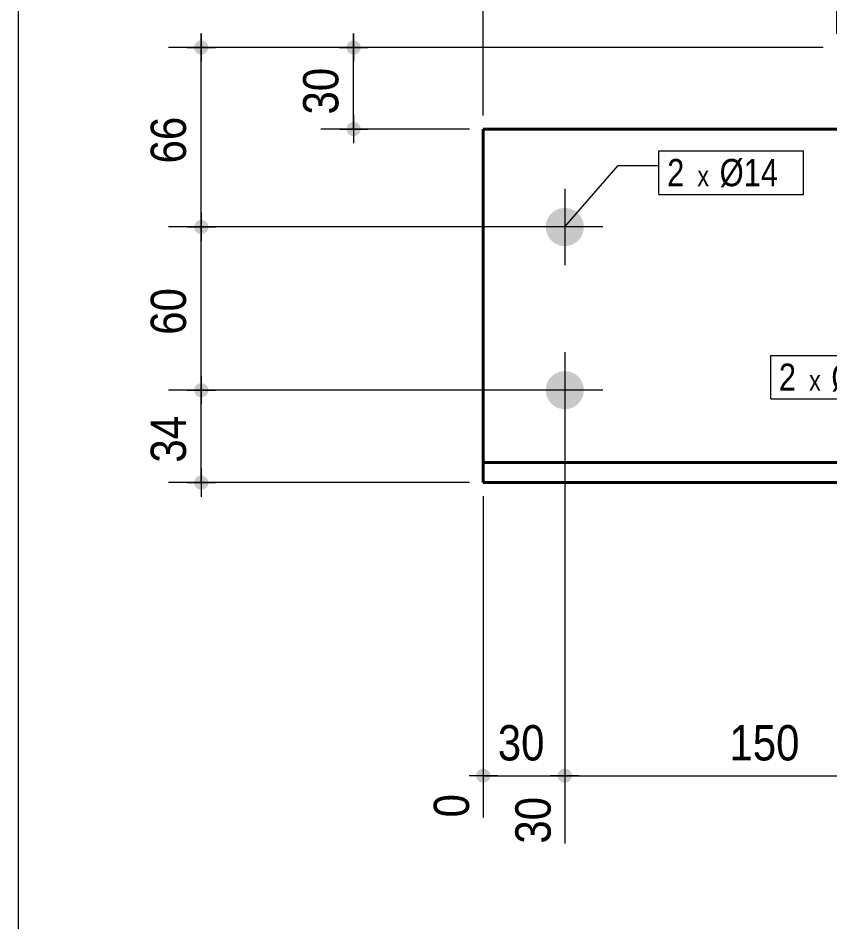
# Model space of a CAD drawing. Header units: millimetres. Extents: x 2 to 287, y 5 to 195.
# Drawn here: x 5 to 64.7, y 82.6 to 149.1 of the extents above; entities that cross this region are included whole.
import ezdxf

# ---------------------------------------------------------------- set-up
doc = ezdxf.new("R2010")
doc.units = ezdxf.units.MM
for name, color, linetype, lineweight in [('Boulon', 7, 'Continuous', 0), ('Cotation', 7, 'Continuous', 0), ('Désignation boulon', 3, 'Continuous', 0), ('Feuille dessin', 5, 'Continuous', 0), ('Piece', 2, 'Continuous', 0)]:
    doc.layers.add(name, color=color, linetype=linetype, lineweight=lineweight)
doc.styles.add('ARIAL', font='ARIAL.TTF')
doc.styles.add('COMIC_SANS_MS', font='COMIC.TTF')

# ---------------------------------------------------------------- blocks, each defined once
blk = doc.blocks.new('*A5')
at = {"layer": 'Boulon'}
for points in [[(45.244, 135.085), (45.278, 135.084), (45.313, 135.082), (45.347, 135.079), (45.381, 135.075), (45.415, 135.071), (45.449, 135.065), (45.483, 135.059), (45.516, 135.052), (45.55, 135.044), (45.583, 135.035), (45.616, 135.026), (45.649, 135.015), (45.681, 135.004), (45.713, 134.992), (45.745, 134.979), (45.777, 134.966), (45.808, 134.951), (45.839, 134.936), (45.87, 134.921), (45.9, 134.904), (45.929, 134.887), (45.959, 134.869), (45.987, 134.85), (46.016, 134.83), (46.044, 134.81), (46.071, 134.79), (46.098, 134.768), (46.124, 134.746), (46.15, 134.723), (46.175, 134.7), (46.2, 134.676), (46.224, 134.651), (46.247, 134.626), (46.27, 134.6), (46.292, 134.574), (46.313, 134.547), (46.334, 134.52), (46.354, 134.492), (46.374, 134.464), (46.392, 134.435), (46.41, 134.406), (46.428, 134.376), (46.444, 134.346), (46.46, 134.315), (46.475, 134.284), (46.489, 134.253), (46.503, 134.222), (46.516, 134.19), (46.528, 134.158), (46.539, 134.125), (46.549, 134.092), (46.559, 134.059), (46.568, 134.026), (46.576, 133.993), (46.583, 133.959), (46.589, 133.925), (46.594, 133.891), (46.599, 133.857), (46.603, 133.823), (46.606, 133.789), (46.608, 133.755), (46.609, 133.72), (46.61, 133.686), (46.609, 133.651), (46.608, 133.617), (46.606, 133.583), (46.603, 133.549), (46.599, 133.514), (46.594, 133.48), (46.589, 133.447), (46.583, 133.413), (46.576, 133.379), (46.568, 133.346), (46.559, 133.312), (46.549, 133.279), (46.539, 133.247), (46.528, 133.214), (46.516, 133.182), (46.503, 133.15), (46.489, 133.119), (46.475, 133.087), (46.46, 133.056), (46.444, 133.026), (46.428, 132.996), (46.41, 132.966), (46.392, 132.937), (46.374, 132.908), (46.354, 132.88), (46.334, 132.852), (46.313, 132.825), (46.292, 132.798), (46.27, 132.771), (46.247, 132.746), (46.224, 132.72), (46.2, 132.696), (46.175, 132.672), (46.15, 132.649), (46.124, 132.626), (46.098, 132.604), (46.071, 132.582), (46.044, 132.561), (46.016, 132.541), (45.987, 132.522), (45.959, 132.503), (45.929, 132.485), (45.9, 132.468), (45.87, 132.451), (45.839, 132.435), (45.808, 132.42), (45.777, 132.406), (45.745, 132.392), (45.713, 132.38), (45.681, 132.368), (45.649, 132.357), (45.616, 132.346), (45.583, 132.337), (45.55, 132.328), (45.516, 132.32), (45.483, 132.313), (45.449, 132.306), (45.415, 132.301), (45.381, 132.296), (45.347, 132.293), (45.313, 132.29), (45.278, 132.288), (45.244, 132.286), (45.21, 132.286), (45.175, 132.286), (45.141, 132.288), (45.107, 132.29), (45.072, 132.293), (45.038, 132.296), (45.004, 132.301), (44.97, 132.306), (44.936, 132.313), (44.903, 132.32), (44.869, 132.328), (44.836, 132.337), (44.803, 132.346), (44.77, 132.357), (44.738, 132.368), (44.706, 132.38), (44.674, 132.392), (44.642, 132.406), (44.611, 132.42), (44.58, 132.435), (44.55, 132.451), (44.52, 132.468), (44.49, 132.485), (44.461, 132.503), (44.432, 132.522), (44.403, 132.541), (44.376, 132.561), (44.348, 132.582), (44.321, 132.604), (44.295, 132.626), (44.269, 132.649), (44.244, 132.672), (44.22, 132.696), (44.196, 132.72), (44.172, 132.746), (44.15, 132.771), (44.127, 132.798), (44.106, 132.825), (44.085, 132.852), (44.065, 132.88), (44.046, 132.908), (44.027, 132.937), (44.009, 132.966), (43.991, 132.996), (43.975, 133.026), (43.959, 133.056), (43.944, 133.087), (43.93, 133.119), (43.916, 133.15), (43.903, 133.182), (43.891, 133.214), (43.88, 133.247), (43.87, 133.279), (43.86, 133.312), (43.852, 133.346), (43.844, 133.379), (43.836, 133.413), (43.83, 133.447), (43.825, 133.48), (43.82, 133.514), (43.816, 133.549), (43.813, 133.583), (43.811, 133.617), (43.81, 133.651), (43.81, 133.686), (43.81, 133.72), (43.811, 133.755), (43.813, 133.789), (43.816, 133.823), (43.82, 133.857), (43.825, 133.891), (43.83, 133.925), (43.836, 133.959), (43.844, 133.993), (43.852, 134.026), (43.86, 134.059), (43.87, 134.092), (43.88, 134.125), (43.891, 134.158), (43.903, 134.19), (43.916, 134.222), (43.93, 134.253), (43.944, 134.284), (43.959, 134.315), (43.975, 134.346), (43.991, 134.376), (44.009, 134.406), (44.027, 134.435), (44.046, 134.464), (44.065, 134.492), (44.085, 134.52), (44.106, 134.547), (44.127, 134.574), (44.15, 134.6), (44.172, 134.626), (44.196, 134.651), (44.22, 134.676), (44.244, 134.7), (44.269, 134.723), (44.295, 134.746), (44.321, 134.768), (44.348, 134.79), (44.376, 134.81), (44.403, 134.83), (44.432, 134.85), (44.461, 134.869), (44.49, 134.887), (44.52, 134.904), (44.55, 134.921), (44.58, 134.936), (44.611, 134.951), (44.642, 134.966), (44.674, 134.979), (44.706, 134.992), (44.738, 135.004), (44.77, 135.015), (44.803, 135.026), (44.836, 135.035), (44.869, 135.044), (44.903, 135.052), (44.936, 135.059), (44.97, 135.065), (45.004, 135.071), (45.038, 135.075), (45.072, 135.079), (45.107, 135.082), (45.141, 135.084), (45.175, 135.085), (45.21, 135.086)], [(45.244, 123.085), (45.278, 123.084), (45.313, 123.082), (45.347, 123.079), (45.381, 123.075), (45.415, 123.071), (45.449, 123.065), (45.483, 123.059), (45.516, 123.052), (45.55, 123.044), (45.583, 123.035), (45.616, 123.026), (45.649, 123.015), (45.681, 123.004), (45.713, 122.992), (45.745, 122.979), (45.777, 122.966), (45.808, 122.951), (45.839, 122.936), (45.87, 122.921), (45.9, 122.904), (45.929, 122.887), (45.959, 122.869), (45.987, 122.85), (46.016, 122.83), (46.044, 122.81), (46.071, 122.79), (46.098, 122.768), (46.124, 122.746), (46.15, 122.723), (46.175, 122.7), (46.2, 122.676), (46.224, 122.651), (46.247, 122.626), (46.27, 122.6), (46.292, 122.574), (46.313, 122.547), (46.334, 122.52), (46.354, 122.492), (46.374, 122.464), (46.392, 122.435), (46.41, 122.406), (46.428, 122.376), (46.444, 122.346), (46.46, 122.315), (46.475, 122.284), (46.489, 122.253), (46.503, 122.222), (46.516, 122.19), (46.528, 122.158), (46.539, 122.125), (46.549, 122.092), (46.559, 122.059), (46.568, 122.026), (46.576, 121.993), (46.583, 121.959), (46.589, 121.925), (46.594, 121.891), (46.599, 121.857), (46.603, 121.823), (46.606, 121.789), (46.608, 121.755), (46.609, 121.72), (46.61, 121.686), (46.609, 121.651), (46.608, 121.617), (46.606, 121.583), (46.603, 121.549), (46.599, 121.514), (46.594, 121.48), (46.589, 121.447), (46.583, 121.413), (46.576, 121.379), (46.568, 121.346), (46.559, 121.312), (46.549, 121.279), (46.539, 121.247), (46.528, 121.214), (46.516, 121.182), (46.503, 121.15), (46.489, 121.119), (46.475, 121.087), (46.46, 121.056), (46.444, 121.026), (46.428, 120.996), (46.41, 120.966), (46.392, 120.937), (46.374, 120.908), (46.354, 120.88), (46.334, 120.852), (46.313, 120.825), (46.292, 120.798), (46.27, 120.771), (46.247, 120.746), (46.224, 120.72), (46.2, 120.696), (46.175, 120.672), (46.15, 120.649), (46.124, 120.626), (46.098, 120.604), (46.071, 120.582), (46.044, 120.561), (46.016, 120.541), (45.987, 120.522), (45.959, 120.503), (45.929, 120.485), (45.9, 120.468), (45.87, 120.451), (45.839, 120.435), (45.808, 120.42), (45.777, 120.406), (45.745, 120.392), (45.713, 120.38), (45.681, 120.368), (45.649, 120.357), (45.616, 120.346), (45.583, 120.337), (45.55, 120.328), (45.516, 120.32), (45.483, 120.313), (45.449, 120.306), (45.415, 120.301), (45.381, 120.296), (45.347, 120.293), (45.313, 120.29), (45.278, 120.288), (45.244, 120.286), (45.21, 120.286), (45.175, 120.286), (45.141, 120.288), (45.107, 120.29), (45.072, 120.293), (45.038, 120.296), (45.004, 120.301), (44.97, 120.306), (44.936, 120.313), (44.903, 120.32), (44.869, 120.328), (44.836, 120.337), (44.803, 120.346), (44.77, 120.357), (44.738, 120.368), (44.706, 120.38), (44.674, 120.392), (44.642, 120.406), (44.611, 120.42), (44.58, 120.435), (44.55, 120.451), (44.52, 120.468), (44.49, 120.485), (44.461, 120.503), (44.432, 120.522), (44.403, 120.541), (44.376, 120.561), (44.348, 120.582), (44.321, 120.604), (44.295, 120.626), (44.269, 120.649), (44.244, 120.672), (44.22, 120.696), (44.196, 120.72), (44.172, 120.746), (44.15, 120.771), (44.127, 120.798), (44.106, 120.825), (44.085, 120.852), (44.065, 120.88), (44.046, 120.908), (44.027, 120.937), (44.009, 120.966), (43.991, 120.996), (43.975, 121.026), (43.959, 121.056), (43.944, 121.087), (43.93, 121.119), (43.916, 121.15), (43.903, 121.182), (43.891, 121.214), (43.88, 121.247), (43.87, 121.279), (43.86, 121.312), (43.852, 121.346), (43.844, 121.379), (43.836, 121.413), (43.83, 121.447), (43.825, 121.48), (43.82, 121.514), (43.816, 121.549), (43.813, 121.583), (43.811, 121.617), (43.81, 121.651), (43.81, 121.686), (43.81, 121.72), (43.811, 121.755), (43.813, 121.789), (43.816, 121.823), (43.82, 121.857), (43.825, 121.891), (43.83, 121.925), (43.836, 121.959), (43.844, 121.993), (43.852, 122.026), (43.86, 122.059), (43.87, 122.092), (43.88, 122.125), (43.891, 122.158), (43.903, 122.19), (43.916, 122.222), (43.93, 122.253), (43.944, 122.284), (43.959, 122.315), (43.975, 122.346), (43.991, 122.376), (44.009, 122.406), (44.027, 122.435), (44.046, 122.464), (44.065, 122.492), (44.085, 122.52), (44.106, 122.547), (44.127, 122.574), (44.15, 122.6), (44.172, 122.626), (44.196, 122.651), (44.22, 122.676), (44.244, 122.7), (44.269, 122.723), (44.295, 122.746), (44.321, 122.768), (44.348, 122.79), (44.376, 122.81), (44.403, 122.83), (44.432, 122.85), (44.461, 122.869), (44.49, 122.887), (44.52, 122.904), (44.55, 122.921), (44.58, 122.936), (44.611, 122.951), (44.642, 122.966), (44.674, 122.979), (44.706, 122.992), (44.738, 123.004), (44.77, 123.015), (44.803, 123.026), (44.836, 123.035), (44.869, 123.044), (44.903, 123.052), (44.936, 123.059), (44.97, 123.065), (45.004, 123.071), (45.038, 123.075), (45.072, 123.079), (45.107, 123.082), (45.141, 123.084), (45.175, 123.085), (45.21, 123.086)]]:
    blk.add_hatch(color=256, dxfattribs=at).paths.add_polyline_path(points, flags=17)
at = {"layer": 'Boulon', "linetype": 'Continuous', "lineweight": 0}
for p, q in [((45.21, 136.486), (45.21, 130.886)), ((48.01, 133.686), (42.41, 133.686)), ((45.21, 124.486), (45.21, 118.886)), ((48.01, 121.686), (42.41, 121.686))]:
    blk.add_line(p, q, dxfattribs=at)
blk = doc.blocks.new('*A6')
at = {"layer": 'Piece', "color": 2, "linetype": 'Continuous', "lineweight": 40}
for p, q in [((65.208482, 140.885857), (39.209174, 140.885857)), ((39.209174, 114.885747), (39.209174, 140.885857)), ((39.209174, 116.365747), (109.110272, 116.365747)), ((109.110272, 114.885747), (39.209174, 114.885747))]:
    blk.add_line(p, q, dxfattribs=at)
blk = doc.blocks.new('*A7')
at = {"layer": 'Feuille dessin', "linetype": 'Continuous', "lineweight": 0}
blk.add_line((5, 195), (5, 5), dxfattribs=at)
blk = doc.blocks.new('*A17')
at = {"layer": 'Cotation'}
for points in [[(29.654, 146.366), (29.628, 146.368), (29.603, 146.371), (29.578, 146.376), (29.553, 146.381), (29.528, 146.388), (29.504, 146.396), (29.48, 146.405), (29.457, 146.416), (29.434, 146.427), (29.412, 146.44), (29.39, 146.453), (29.369, 146.468), (29.349, 146.484), (29.33, 146.501), (29.311, 146.518), (29.294, 146.537), (29.277, 146.556), (29.262, 146.576), (29.247, 146.597), (29.233, 146.619), (29.221, 146.641), (29.209, 146.664), (29.199, 146.687), (29.19, 146.711), (29.182, 146.735), (29.175, 146.76), (29.169, 146.784), (29.165, 146.81), (29.162, 146.835), (29.16, 146.86), (29.159, 146.886), (29.16, 146.911), (29.162, 146.937), (29.165, 146.962), (29.169, 146.987), (29.175, 147.012), (29.182, 147.037), (29.19, 147.061), (29.199, 147.085), (29.209, 147.108), (29.221, 147.131), (29.233, 147.153), (29.247, 147.175), (29.262, 147.196), (29.277, 147.216), (29.294, 147.235), (29.311, 147.254), (29.33, 147.271), (29.349, 147.288), (29.369, 147.304), (29.39, 147.318), (29.412, 147.332), (29.434, 147.344), (29.457, 147.356), (29.48, 147.366), (29.504, 147.375), (29.528, 147.383), (29.553, 147.39), (29.578, 147.396), (29.603, 147.4), (29.628, 147.403), (29.654, 147.405), (29.679, 147.406), (29.705, 147.405), (29.73, 147.403), (29.755, 147.4), (29.781, 147.396), (29.806, 147.39), (29.83, 147.383), (29.854, 147.375), (29.878, 147.366), (29.902, 147.356), (29.924, 147.344), (29.947, 147.332), (29.968, 147.318), (29.989, 147.304), (30.009, 147.288), (30.028, 147.271), (30.047, 147.254), (30.064, 147.235), (30.081, 147.216), (30.097, 147.196), (30.112, 147.175), (30.125, 147.153), (30.138, 147.131), (30.149, 147.108), (30.16, 147.085), (30.169, 147.061), (30.177, 147.037), (30.184, 147.012), (30.189, 146.987), (30.194, 146.962), (30.197, 146.937), (30.199, 146.911), (30.199, 146.886), (30.199, 146.86), (30.197, 146.835), (30.194, 146.81), (30.189, 146.784), (30.184, 146.76), (30.177, 146.735), (30.169, 146.711), (30.16, 146.687), (30.149, 146.664), (30.138, 146.641), (30.125, 146.619), (30.112, 146.597), (30.097, 146.576), (30.081, 146.556), (30.064, 146.537), (30.047, 146.518), (30.028, 146.501), (30.009, 146.484), (29.989, 146.468), (29.968, 146.453), (29.947, 146.44), (29.924, 146.427), (29.902, 146.416), (29.878, 146.405), (29.854, 146.396), (29.83, 146.388), (29.806, 146.381), (29.781, 146.376), (29.755, 146.371), (29.73, 146.368), (29.705, 146.366), (29.679, 146.366)], [(29.654, 140.366), (29.628, 140.368), (29.603, 140.371), (29.578, 140.376), (29.553, 140.381), (29.528, 140.388), (29.504, 140.396), (29.48, 140.405), (29.457, 140.416), (29.434, 140.427), (29.412, 140.44), (29.39, 140.453), (29.369, 140.468), (29.349, 140.484), (29.33, 140.501), (29.311, 140.518), (29.294, 140.537), (29.277, 140.556), (29.262, 140.576), (29.247, 140.597), (29.233, 140.619), (29.221, 140.641), (29.209, 140.664), (29.199, 140.687), (29.19, 140.711), (29.182, 140.735), (29.175, 140.76), (29.169, 140.784), (29.165, 140.81), (29.162, 140.835), (29.16, 140.86), (29.159, 140.886), (29.16, 140.911), (29.162, 140.937), (29.165, 140.962), (29.169, 140.987), (29.175, 141.012), (29.182, 141.037), (29.19, 141.061), (29.199, 141.085), (29.209, 141.108), (29.221, 141.131), (29.233, 141.153), (29.247, 141.175), (29.262, 141.196), (29.277, 141.216), (29.294, 141.235), (29.311, 141.254), (29.33, 141.271), (29.349, 141.288), (29.369, 141.304), (29.39, 141.318), (29.412, 141.332), (29.434, 141.344), (29.457, 141.356), (29.48, 141.366), (29.504, 141.375), (29.528, 141.383), (29.553, 141.39), (29.578, 141.396), (29.603, 141.4), (29.628, 141.403), (29.654, 141.405), (29.679, 141.406), (29.705, 141.405), (29.73, 141.403), (29.755, 141.4), (29.781, 141.396), (29.806, 141.39), (29.83, 141.383), (29.854, 141.375), (29.878, 141.366), (29.902, 141.356), (29.924, 141.344), (29.947, 141.332), (29.968, 141.318), (29.989, 141.304), (30.009, 141.288), (30.028, 141.271), (30.047, 141.254), (30.064, 141.235), (30.081, 141.216), (30.097, 141.196), (30.112, 141.175), (30.125, 141.153), (30.138, 141.131), (30.149, 141.108), (30.16, 141.085), (30.169, 141.061), (30.177, 141.037), (30.184, 141.012), (30.189, 140.987), (30.194, 140.962), (30.197, 140.937), (30.199, 140.911), (30.199, 140.886), (30.199, 140.86), (30.197, 140.835), (30.194, 140.81), (30.189, 140.784), (30.184, 140.76), (30.177, 140.735), (30.169, 140.711), (30.16, 140.687), (30.149, 140.664), (30.138, 140.641), (30.125, 140.619), (30.112, 140.597), (30.097, 140.576), (30.081, 140.556), (30.064, 140.537), (30.047, 140.518), (30.028, 140.501), (30.009, 140.484), (29.989, 140.468), (29.968, 140.453), (29.947, 140.44), (29.924, 140.427), (29.902, 140.416), (29.878, 140.405), (29.854, 140.396), (29.83, 140.388), (29.806, 140.381), (29.781, 140.376), (29.755, 140.371), (29.73, 140.368), (29.705, 140.366), (29.679, 140.366)]]:
    blk.add_hatch(color=256, dxfattribs=at).paths.add_polyline_path(points, flags=17)
at = {"layer": 'Cotation', "linetype": 'Continuous', "lineweight": 0}
for p, q in [((29.679, 147.926), (29.679, 145.846)), ((29.679, 146.886), (29.679, 147.926)), ((64.208, 146.886), (27.259, 146.886)), ((28.639, 146.886), (30.719, 146.886)), ((29.679, 140.886), (29.679, 146.886)), ((29.679, 141.926), (29.679, 139.846)), ((38.209, 140.886), (27.259, 140.886)), ((28.639, 140.886), (30.719, 140.886)), ((29.679, 140.886), (29.679, 139.846))]:
    blk.add_line(p, q, dxfattribs=at)
at = {"layer": 'Cotation'}
for p in [(29.679, 146.886), (29.679, 140.886)]:
    blk.add_point(p, dxfattribs=at)
at = {"layer": 'Cotation', "style": 'ARIAL', "width": 0.85}
blk.add_text('30', height=2.6, rotation=90.00021, dxfattribs=at).set_placement((28.559, 141.957))
blk = doc.blocks.new('*A18')
at = {"layer": 'Cotation'}
for points in [[(18.447, 121.166), (18.421, 121.168), (18.396, 121.171), (18.371, 121.176), (18.346, 121.181), (18.321, 121.188), (18.297, 121.196), (18.273, 121.205), (18.25, 121.216), (18.227, 121.227), (18.205, 121.24), (18.183, 121.253), (18.162, 121.268), (18.142, 121.284), (18.123, 121.301), (18.104, 121.318), (18.087, 121.337), (18.07, 121.356), (18.054, 121.376), (18.04, 121.397), (18.026, 121.419), (18.014, 121.441), (18.002, 121.464), (17.992, 121.487), (17.983, 121.511), (17.975, 121.535), (17.968, 121.56), (17.962, 121.584), (17.958, 121.61), (17.955, 121.635), (17.953, 121.66), (17.952, 121.686), (17.953, 121.711), (17.955, 121.737), (17.958, 121.762), (17.962, 121.787), (17.968, 121.812), (17.975, 121.837), (17.983, 121.861), (17.992, 121.885), (18.002, 121.908), (18.014, 121.931), (18.026, 121.953), (18.04, 121.975), (18.054, 121.996), (18.07, 122.016), (18.087, 122.035), (18.104, 122.054), (18.123, 122.071), (18.142, 122.088), (18.162, 122.104), (18.183, 122.118), (18.205, 122.132), (18.227, 122.144), (18.25, 122.156), (18.273, 122.166), (18.297, 122.175), (18.321, 122.183), (18.346, 122.19), (18.371, 122.196), (18.396, 122.2), (18.421, 122.203), (18.447, 122.205), (18.472, 122.206), (18.498, 122.205), (18.523, 122.203), (18.548, 122.2), (18.574, 122.196), (18.598, 122.19), (18.623, 122.183), (18.647, 122.175), (18.671, 122.166), (18.694, 122.156), (18.717, 122.144), (18.739, 122.132), (18.761, 122.118), (18.782, 122.104), (18.802, 122.088), (18.821, 122.071), (18.84, 122.054), (18.857, 122.035), (18.874, 122.016), (18.89, 121.996), (18.904, 121.975), (18.918, 121.953), (18.931, 121.931), (18.942, 121.908), (18.953, 121.885), (18.962, 121.861), (18.97, 121.837), (18.977, 121.812), (18.982, 121.787), (18.987, 121.762), (18.99, 121.737), (18.992, 121.711), (18.992, 121.686), (18.992, 121.66), (18.99, 121.635), (18.987, 121.61), (18.982, 121.584), (18.977, 121.56), (18.97, 121.535), (18.962, 121.511), (18.953, 121.487), (18.942, 121.464), (18.931, 121.441), (18.918, 121.419), (18.904, 121.397), (18.89, 121.376), (18.874, 121.356), (18.857, 121.337), (18.84, 121.318), (18.821, 121.301), (18.802, 121.284), (18.782, 121.268), (18.761, 121.253), (18.739, 121.24), (18.717, 121.227), (18.694, 121.216), (18.671, 121.205), (18.647, 121.196), (18.623, 121.188), (18.598, 121.181), (18.574, 121.176), (18.548, 121.171), (18.523, 121.168), (18.498, 121.166), (18.472, 121.166)], [(18.447, 114.366), (18.421, 114.368), (18.396, 114.371), (18.371, 114.376), (18.346, 114.381), (18.321, 114.388), (18.297, 114.396), (18.273, 114.405), (18.25, 114.416), (18.227, 114.427), (18.205, 114.44), (18.183, 114.453), (18.162, 114.468), (18.142, 114.484), (18.123, 114.5), (18.104, 114.518), (18.087, 114.537), (18.07, 114.556), (18.054, 114.576), (18.04, 114.597), (18.026, 114.618), (18.014, 114.641), (18.002, 114.663), (17.992, 114.687), (17.983, 114.711), (17.975, 114.735), (17.968, 114.759), (17.962, 114.784), (17.958, 114.809), (17.955, 114.835), (17.953, 114.86), (17.952, 114.886), (17.953, 114.911), (17.955, 114.937), (17.958, 114.962), (17.962, 114.987), (17.968, 115.012), (17.975, 115.037), (17.983, 115.061), (17.992, 115.085), (18.002, 115.108), (18.014, 115.131), (18.026, 115.153), (18.04, 115.175), (18.054, 115.196), (18.07, 115.216), (18.087, 115.235), (18.104, 115.253), (18.123, 115.271), (18.142, 115.288), (18.162, 115.303), (18.183, 115.318), (18.205, 115.332), (18.227, 115.344), (18.25, 115.356), (18.273, 115.366), (18.297, 115.375), (18.321, 115.383), (18.346, 115.39), (18.371, 115.396), (18.396, 115.4), (18.421, 115.403), (18.447, 115.405), (18.472, 115.406), (18.498, 115.405), (18.523, 115.403), (18.548, 115.4), (18.574, 115.396), (18.598, 115.39), (18.623, 115.383), (18.647, 115.375), (18.671, 115.366), (18.694, 115.356), (18.717, 115.344), (18.739, 115.332), (18.761, 115.318), (18.782, 115.303), (18.802, 115.288), (18.821, 115.271), (18.84, 115.253), (18.857, 115.235), (18.874, 115.216), (18.89, 115.196), (18.904, 115.175), (18.918, 115.153), (18.931, 115.131), (18.942, 115.108), (18.953, 115.085), (18.962, 115.061), (18.97, 115.037), (18.977, 115.012), (18.982, 114.987), (18.987, 114.962), (18.99, 114.937), (18.992, 114.911), (18.992, 114.886), (18.992, 114.86), (18.99, 114.835), (18.987, 114.809), (18.982, 114.784), (18.977, 114.759), (18.97, 114.735), (18.962, 114.711), (18.953, 114.687), (18.942, 114.663), (18.931, 114.641), (18.918, 114.618), (18.904, 114.597), (18.89, 114.576), (18.874, 114.556), (18.857, 114.537), (18.84, 114.518), (18.821, 114.5), (18.802, 114.484), (18.782, 114.468), (18.761, 114.453), (18.739, 114.44), (18.717, 114.427), (18.694, 114.416), (18.671, 114.405), (18.647, 114.396), (18.623, 114.388), (18.598, 114.381), (18.574, 114.376), (18.548, 114.371), (18.523, 114.368), (18.498, 114.366), (18.472, 114.366)]]:
    blk.add_hatch(color=256, dxfattribs=at).paths.add_polyline_path(points, flags=17)
at = {"layer": 'Cotation', "linetype": 'Continuous', "lineweight": 0}
for p, q in [((18.472, 122.726), (18.472, 120.646)), ((18.472, 121.686), (18.472, 122.726)), ((44.21, 121.686), (16.052, 121.686)), ((17.432, 121.686), (19.512, 121.686)), ((18.472, 114.886), (18.472, 121.686)), ((18.472, 115.926), (18.472, 113.846)), ((38.209, 114.886), (16.052, 114.886)), ((17.432, 114.886), (19.512, 114.886)), ((18.472, 114.886), (18.472, 113.846))]:
    blk.add_line(p, q, dxfattribs=at)
at = {"layer": 'Cotation'}
for p in [(18.472, 121.686), (18.472, 114.886)]:
    blk.add_point(p, dxfattribs=at)
at = {"layer": 'Cotation', "style": 'ARIAL', "width": 0.85}
blk.add_text('34', height=2.6, rotation=90.00021, dxfattribs=at).set_placement((17.352, 116.357))
blk = doc.blocks.new('*A19')
at = {"layer": 'Cotation'}
for points in [[(18.447, 133.166), (18.421, 133.168), (18.396, 133.171), (18.371, 133.176), (18.346, 133.181), (18.321, 133.188), (18.297, 133.196), (18.273, 133.205), (18.25, 133.216), (18.227, 133.227), (18.205, 133.24), (18.183, 133.253), (18.162, 133.268), (18.142, 133.284), (18.123, 133.301), (18.104, 133.318), (18.087, 133.337), (18.07, 133.356), (18.054, 133.376), (18.04, 133.397), (18.026, 133.419), (18.014, 133.441), (18.002, 133.464), (17.992, 133.487), (17.983, 133.511), (17.975, 133.535), (17.968, 133.56), (17.962, 133.584), (17.958, 133.61), (17.955, 133.635), (17.953, 133.66), (17.952, 133.686), (17.953, 133.711), (17.955, 133.737), (17.958, 133.762), (17.962, 133.787), (17.968, 133.812), (17.975, 133.837), (17.983, 133.861), (17.992, 133.885), (18.002, 133.908), (18.014, 133.931), (18.026, 133.953), (18.04, 133.975), (18.054, 133.996), (18.07, 134.016), (18.087, 134.035), (18.104, 134.054), (18.123, 134.071), (18.142, 134.088), (18.162, 134.104), (18.183, 134.118), (18.205, 134.132), (18.227, 134.144), (18.25, 134.156), (18.273, 134.166), (18.297, 134.175), (18.321, 134.183), (18.346, 134.19), (18.371, 134.196), (18.396, 134.2), (18.421, 134.203), (18.447, 134.205), (18.472, 134.206), (18.498, 134.205), (18.523, 134.203), (18.548, 134.2), (18.574, 134.196), (18.598, 134.19), (18.623, 134.183), (18.647, 134.175), (18.671, 134.166), (18.694, 134.156), (18.717, 134.144), (18.739, 134.132), (18.761, 134.118), (18.782, 134.104), (18.802, 134.088), (18.821, 134.071), (18.84, 134.054), (18.857, 134.035), (18.874, 134.016), (18.89, 133.996), (18.904, 133.975), (18.918, 133.953), (18.931, 133.931), (18.942, 133.908), (18.953, 133.885), (18.962, 133.861), (18.97, 133.837), (18.977, 133.812), (18.982, 133.787), (18.987, 133.762), (18.99, 133.737), (18.992, 133.711), (18.992, 133.686), (18.992, 133.66), (18.99, 133.635), (18.987, 133.61), (18.982, 133.584), (18.977, 133.56), (18.97, 133.535), (18.962, 133.511), (18.953, 133.487), (18.942, 133.464), (18.931, 133.441), (18.918, 133.419), (18.904, 133.397), (18.89, 133.376), (18.874, 133.356), (18.857, 133.337), (18.84, 133.318), (18.821, 133.301), (18.802, 133.284), (18.782, 133.268), (18.761, 133.253), (18.739, 133.24), (18.717, 133.227), (18.694, 133.216), (18.671, 133.205), (18.647, 133.196), (18.623, 133.188), (18.598, 133.181), (18.574, 133.176), (18.548, 133.171), (18.523, 133.168), (18.498, 133.166), (18.472, 133.166)], [(18.447, 121.166), (18.421, 121.168), (18.396, 121.171), (18.371, 121.176), (18.346, 121.181), (18.321, 121.188), (18.297, 121.196), (18.273, 121.205), (18.25, 121.216), (18.227, 121.227), (18.205, 121.24), (18.183, 121.253), (18.162, 121.268), (18.142, 121.284), (18.123, 121.301), (18.104, 121.318), (18.087, 121.337), (18.07, 121.356), (18.054, 121.376), (18.04, 121.397), (18.026, 121.419), (18.014, 121.441), (18.002, 121.464), (17.992, 121.487), (17.983, 121.511), (17.975, 121.535), (17.968, 121.56), (17.962, 121.584), (17.958, 121.61), (17.955, 121.635), (17.953, 121.66), (17.952, 121.686), (17.953, 121.711), (17.955, 121.737), (17.958, 121.762), (17.962, 121.787), (17.968, 121.812), (17.975, 121.837), (17.983, 121.861), (17.992, 121.885), (18.002, 121.908), (18.014, 121.931), (18.026, 121.953), (18.04, 121.975), (18.054, 121.996), (18.07, 122.016), (18.087, 122.035), (18.104, 122.054), (18.123, 122.071), (18.142, 122.088), (18.162, 122.104), (18.183, 122.118), (18.205, 122.132), (18.227, 122.144), (18.25, 122.156), (18.273, 122.166), (18.297, 122.175), (18.321, 122.183), (18.346, 122.19), (18.371, 122.196), (18.396, 122.2), (18.421, 122.203), (18.447, 122.205), (18.472, 122.206), (18.498, 122.205), (18.523, 122.203), (18.548, 122.2), (18.574, 122.196), (18.598, 122.19), (18.623, 122.183), (18.647, 122.175), (18.671, 122.166), (18.694, 122.156), (18.717, 122.144), (18.739, 122.132), (18.761, 122.118), (18.782, 122.104), (18.802, 122.088), (18.821, 122.071), (18.84, 122.054), (18.857, 122.035), (18.874, 122.016), (18.89, 121.996), (18.904, 121.975), (18.918, 121.953), (18.931, 121.931), (18.942, 121.908), (18.953, 121.885), (18.962, 121.861), (18.97, 121.837), (18.977, 121.812), (18.982, 121.787), (18.987, 121.762), (18.99, 121.737), (18.992, 121.711), (18.992, 121.686), (18.992, 121.66), (18.99, 121.635), (18.987, 121.61), (18.982, 121.584), (18.977, 121.56), (18.97, 121.535), (18.962, 121.511), (18.953, 121.487), (18.942, 121.464), (18.931, 121.441), (18.918, 121.419), (18.904, 121.397), (18.89, 121.376), (18.874, 121.356), (18.857, 121.337), (18.84, 121.318), (18.821, 121.301), (18.802, 121.284), (18.782, 121.268), (18.761, 121.253), (18.739, 121.24), (18.717, 121.227), (18.694, 121.216), (18.671, 121.205), (18.647, 121.196), (18.623, 121.188), (18.598, 121.181), (18.574, 121.176), (18.548, 121.171), (18.523, 121.168), (18.498, 121.166), (18.472, 121.166)]]:
    blk.add_hatch(color=256, dxfattribs=at).paths.add_polyline_path(points, flags=17)
at = {"layer": 'Cotation', "linetype": 'Continuous', "lineweight": 0}
for p, q in [((18.472, 134.726), (18.472, 132.646)), ((18.472, 133.686), (18.472, 134.726)), ((44.21, 133.686), (16.052, 133.686)), ((17.432, 133.686), (19.512, 133.686)), ((18.472, 121.686), (18.472, 133.686)), ((18.472, 122.726), (18.472, 120.646)), ((44.21, 121.686), (16.052, 121.686)), ((17.432, 121.686), (19.512, 121.686)), ((18.472, 121.686), (18.472, 120.646))]:
    blk.add_line(p, q, dxfattribs=at)
at = {"layer": 'Cotation'}
for p in [(18.472, 133.686), (18.472, 121.686)]:
    blk.add_point(p, dxfattribs=at)
at = {"layer": 'Cotation', "style": 'ARIAL', "width": 0.85}
blk.add_text('60', height=2.6, rotation=90.00021, dxfattribs=at).set_placement((17.352, 125.757))
blk = doc.blocks.new('*A20')
at = {"layer": 'Cotation'}
for points in [[(18.447, 146.366), (18.421, 146.368), (18.396, 146.371), (18.371, 146.376), (18.346, 146.381), (18.321, 146.388), (18.297, 146.396), (18.273, 146.405), (18.25, 146.416), (18.227, 146.427), (18.205, 146.44), (18.183, 146.453), (18.162, 146.468), (18.142, 146.484), (18.123, 146.501), (18.104, 146.518), (18.087, 146.537), (18.07, 146.556), (18.054, 146.576), (18.04, 146.597), (18.026, 146.619), (18.014, 146.641), (18.002, 146.664), (17.992, 146.687), (17.983, 146.711), (17.975, 146.735), (17.968, 146.76), (17.962, 146.784), (17.958, 146.81), (17.955, 146.835), (17.953, 146.86), (17.952, 146.886), (17.953, 146.911), (17.955, 146.937), (17.958, 146.962), (17.962, 146.987), (17.968, 147.012), (17.975, 147.037), (17.983, 147.061), (17.992, 147.085), (18.002, 147.108), (18.014, 147.131), (18.026, 147.153), (18.04, 147.175), (18.054, 147.196), (18.07, 147.216), (18.087, 147.235), (18.104, 147.254), (18.123, 147.271), (18.142, 147.288), (18.162, 147.304), (18.183, 147.318), (18.205, 147.332), (18.227, 147.344), (18.25, 147.356), (18.273, 147.366), (18.297, 147.375), (18.321, 147.383), (18.346, 147.39), (18.371, 147.396), (18.396, 147.4), (18.421, 147.403), (18.447, 147.405), (18.472, 147.406), (18.498, 147.405), (18.523, 147.403), (18.548, 147.4), (18.574, 147.396), (18.598, 147.39), (18.623, 147.383), (18.647, 147.375), (18.671, 147.366), (18.694, 147.356), (18.717, 147.344), (18.739, 147.332), (18.761, 147.318), (18.782, 147.304), (18.802, 147.288), (18.821, 147.271), (18.84, 147.254), (18.857, 147.235), (18.874, 147.216), (18.89, 147.196), (18.904, 147.175), (18.918, 147.153), (18.931, 147.131), (18.942, 147.108), (18.953, 147.085), (18.962, 147.061), (18.97, 147.037), (18.977, 147.012), (18.982, 146.987), (18.987, 146.962), (18.99, 146.937), (18.992, 146.911), (18.992, 146.886), (18.992, 146.86), (18.99, 146.835), (18.987, 146.81), (18.982, 146.784), (18.977, 146.76), (18.97, 146.735), (18.962, 146.711), (18.953, 146.687), (18.942, 146.664), (18.931, 146.641), (18.918, 146.619), (18.904, 146.597), (18.89, 146.576), (18.874, 146.556), (18.857, 146.537), (18.84, 146.518), (18.821, 146.501), (18.802, 146.484), (18.782, 146.468), (18.761, 146.453), (18.739, 146.44), (18.717, 146.427), (18.694, 146.416), (18.671, 146.405), (18.647, 146.396), (18.623, 146.388), (18.598, 146.381), (18.574, 146.376), (18.548, 146.371), (18.523, 146.368), (18.498, 146.366), (18.472, 146.366)], [(18.447, 133.166), (18.421, 133.168), (18.396, 133.171), (18.371, 133.176), (18.346, 133.181), (18.321, 133.188), (18.297, 133.196), (18.273, 133.205), (18.25, 133.216), (18.227, 133.227), (18.205, 133.24), (18.183, 133.253), (18.162, 133.268), (18.142, 133.284), (18.123, 133.301), (18.104, 133.318), (18.087, 133.337), (18.07, 133.356), (18.054, 133.376), (18.04, 133.397), (18.026, 133.419), (18.014, 133.441), (18.002, 133.464), (17.992, 133.487), (17.983, 133.511), (17.975, 133.535), (17.968, 133.56), (17.962, 133.584), (17.958, 133.61), (17.955, 133.635), (17.953, 133.66), (17.952, 133.686), (17.953, 133.711), (17.955, 133.737), (17.958, 133.762), (17.962, 133.787), (17.968, 133.812), (17.975, 133.837), (17.983, 133.861), (17.992, 133.885), (18.002, 133.908), (18.014, 133.931), (18.026, 133.953), (18.04, 133.975), (18.054, 133.996), (18.07, 134.016), (18.087, 134.035), (18.104, 134.054), (18.123, 134.071), (18.142, 134.088), (18.162, 134.104), (18.183, 134.118), (18.205, 134.132), (18.227, 134.144), (18.25, 134.156), (18.273, 134.166), (18.297, 134.175), (18.321, 134.183), (18.346, 134.19), (18.371, 134.196), (18.396, 134.2), (18.421, 134.203), (18.447, 134.205), (18.472, 134.206), (18.498, 134.205), (18.523, 134.203), (18.548, 134.2), (18.574, 134.196), (18.598, 134.19), (18.623, 134.183), (18.647, 134.175), (18.671, 134.166), (18.694, 134.156), (18.717, 134.144), (18.739, 134.132), (18.761, 134.118), (18.782, 134.104), (18.802, 134.088), (18.821, 134.071), (18.84, 134.054), (18.857, 134.035), (18.874, 134.016), (18.89, 133.996), (18.904, 133.975), (18.918, 133.953), (18.931, 133.931), (18.942, 133.908), (18.953, 133.885), (18.962, 133.861), (18.97, 133.837), (18.977, 133.812), (18.982, 133.787), (18.987, 133.762), (18.99, 133.737), (18.992, 133.711), (18.992, 133.686), (18.992, 133.66), (18.99, 133.635), (18.987, 133.61), (18.982, 133.584), (18.977, 133.56), (18.97, 133.535), (18.962, 133.511), (18.953, 133.487), (18.942, 133.464), (18.931, 133.441), (18.918, 133.419), (18.904, 133.397), (18.89, 133.376), (18.874, 133.356), (18.857, 133.337), (18.84, 133.318), (18.821, 133.301), (18.802, 133.284), (18.782, 133.268), (18.761, 133.253), (18.739, 133.24), (18.717, 133.227), (18.694, 133.216), (18.671, 133.205), (18.647, 133.196), (18.623, 133.188), (18.598, 133.181), (18.574, 133.176), (18.548, 133.171), (18.523, 133.168), (18.498, 133.166), (18.472, 133.166)]]:
    blk.add_hatch(color=256, dxfattribs=at).paths.add_polyline_path(points, flags=17)
at = {"layer": 'Cotation', "linetype": 'Continuous', "lineweight": 0}
for p, q in [((18.472, 147.926), (18.472, 145.846)), ((18.472, 146.886), (18.472, 147.926)), ((64.208, 146.886), (16.052, 146.886)), ((17.432, 146.886), (19.512, 146.886)), ((18.472, 133.686), (18.472, 146.886)), ((18.472, 134.726), (18.472, 132.646)), ((44.21, 133.686), (16.052, 133.686)), ((17.432, 133.686), (19.512, 133.686)), ((18.472, 133.686), (18.472, 132.646))]:
    blk.add_line(p, q, dxfattribs=at)
at = {"layer": 'Cotation'}
for p in [(18.472, 146.886), (18.472, 133.686)]:
    blk.add_point(p, dxfattribs=at)
at = {"layer": 'Cotation', "style": 'ARIAL', "width": 0.85}
blk.add_text('66', height=2.6, rotation=90.00021, dxfattribs=at).set_placement((17.352, 138.357))
blk = doc.blocks.new('*A25')
at = {"layer": 'Cotation'}
for points in [[(39.184, 156.366), (39.158, 156.368), (39.133, 156.371), (39.108, 156.376), (39.083, 156.381), (39.058, 156.388), (39.034, 156.396), (39.01, 156.405), (38.987, 156.416), (38.964, 156.427), (38.942, 156.44), (38.92, 156.453), (38.899, 156.468), (38.879, 156.484), (38.86, 156.501), (38.841, 156.518), (38.824, 156.537), (38.807, 156.556), (38.792, 156.576), (38.777, 156.597), (38.763, 156.619), (38.751, 156.641), (38.739, 156.664), (38.729, 156.687), (38.72, 156.711), (38.712, 156.735), (38.705, 156.76), (38.699, 156.784), (38.695, 156.81), (38.692, 156.835), (38.69, 156.86), (38.689, 156.886), (38.69, 156.911), (38.692, 156.937), (38.695, 156.962), (38.699, 156.987), (38.705, 157.012), (38.712, 157.037), (38.72, 157.061), (38.729, 157.085), (38.739, 157.108), (38.751, 157.131), (38.763, 157.153), (38.777, 157.175), (38.792, 157.196), (38.807, 157.216), (38.824, 157.235), (38.841, 157.254), (38.86, 157.271), (38.879, 157.288), (38.899, 157.304), (38.92, 157.318), (38.942, 157.332), (38.964, 157.344), (38.987, 157.356), (39.01, 157.366), (39.034, 157.375), (39.058, 157.383), (39.083, 157.39), (39.108, 157.396), (39.133, 157.4), (39.158, 157.403), (39.184, 157.405), (39.209, 157.406), (39.235, 157.405), (39.26, 157.403), (39.285, 157.4), (39.311, 157.396), (39.336, 157.39), (39.36, 157.383), (39.384, 157.375), (39.408, 157.366), (39.432, 157.356), (39.454, 157.344), (39.477, 157.332), (39.498, 157.318), (39.519, 157.304), (39.539, 157.288), (39.558, 157.271), (39.577, 157.254), (39.594, 157.235), (39.611, 157.216), (39.627, 157.196), (39.642, 157.175), (39.655, 157.153), (39.668, 157.131), (39.679, 157.108), (39.69, 157.085), (39.699, 157.061), (39.707, 157.037), (39.714, 157.012), (39.719, 156.987), (39.724, 156.962), (39.727, 156.937), (39.729, 156.911), (39.729, 156.886), (39.729, 156.86), (39.727, 156.835), (39.724, 156.81), (39.719, 156.784), (39.714, 156.76), (39.707, 156.735), (39.699, 156.711), (39.69, 156.687), (39.679, 156.664), (39.668, 156.641), (39.655, 156.619), (39.642, 156.597), (39.627, 156.576), (39.611, 156.556), (39.594, 156.537), (39.577, 156.518), (39.558, 156.501), (39.539, 156.484), (39.519, 156.468), (39.498, 156.453), (39.477, 156.44), (39.454, 156.427), (39.432, 156.416), (39.408, 156.405), (39.384, 156.396), (39.36, 156.388), (39.336, 156.381), (39.311, 156.376), (39.285, 156.371), (39.26, 156.368), (39.235, 156.366), (39.209, 156.366)], [(65.183, 156.366), (65.158, 156.368), (65.132, 156.371), (65.107, 156.376), (65.082, 156.381), (65.058, 156.388), (65.033, 156.396), (65.009, 156.405), (64.986, 156.416), (64.963, 156.427), (64.941, 156.44), (64.92, 156.453), (64.899, 156.468), (64.879, 156.484), (64.859, 156.501), (64.841, 156.518), (64.823, 156.537), (64.807, 156.556), (64.791, 156.576), (64.776, 156.597), (64.762, 156.619), (64.75, 156.641), (64.738, 156.664), (64.728, 156.687), (64.719, 156.711), (64.711, 156.735), (64.704, 156.76), (64.698, 156.784), (64.694, 156.81), (64.691, 156.835), (64.689, 156.86), (64.688, 156.886), (64.689, 156.911), (64.691, 156.937), (64.694, 156.962), (64.698, 156.987), (64.704, 157.012), (64.711, 157.037), (64.719, 157.061), (64.728, 157.085), (64.738, 157.108), (64.75, 157.131), (64.762, 157.153), (64.776, 157.175), (64.791, 157.196), (64.807, 157.216), (64.823, 157.235), (64.841, 157.254), (64.859, 157.271), (64.879, 157.288), (64.899, 157.304), (64.92, 157.318), (64.941, 157.332), (64.963, 157.344), (64.986, 157.356), (65.009, 157.366), (65.033, 157.375), (65.058, 157.383), (65.082, 157.39), (65.107, 157.396), (65.132, 157.4), (65.158, 157.403), (65.183, 157.405), (65.208, 157.406), (65.234, 157.405), (65.259, 157.403), (65.285, 157.4), (65.31, 157.396), (65.335, 157.39), (65.359, 157.383), (65.384, 157.375), (65.407, 157.366), (65.431, 157.356), (65.454, 157.344), (65.476, 157.332), (65.497, 157.318), (65.518, 157.304), (65.538, 157.288), (65.558, 157.271), (65.576, 157.254), (65.594, 157.235), (65.61, 157.216), (65.626, 157.196), (65.641, 157.175), (65.655, 157.153), (65.667, 157.131), (65.679, 157.108), (65.689, 157.085), (65.698, 157.061), (65.706, 157.037), (65.713, 157.012), (65.718, 156.987), (65.723, 156.962), (65.726, 156.937), (65.728, 156.911), (65.728, 156.886), (65.728, 156.86), (65.726, 156.835), (65.723, 156.81), (65.718, 156.784), (65.713, 156.76), (65.706, 156.735), (65.698, 156.711), (65.689, 156.687), (65.679, 156.664), (65.667, 156.641), (65.655, 156.619), (65.641, 156.597), (65.626, 156.576), (65.61, 156.556), (65.594, 156.537), (65.576, 156.518), (65.558, 156.501), (65.538, 156.484), (65.518, 156.468), (65.497, 156.453), (65.476, 156.44), (65.454, 156.427), (65.431, 156.416), (65.407, 156.405), (65.384, 156.396), (65.359, 156.388), (65.335, 156.381), (65.31, 156.376), (65.285, 156.371), (65.259, 156.368), (65.234, 156.366), (65.208, 156.366)]]:
    blk.add_hatch(color=256, dxfattribs=at).paths.add_polyline_path(points, flags=17)
at = {"layer": 'Cotation', "linetype": 'Continuous', "lineweight": 0}
for p, q in [((65.208, 147.886), (65.208, 163.811)), ((39.209, 141.886), (39.209, 159.954)), ((39.209, 157.926), (39.209, 155.846)), ((65.208, 157.926), (65.208, 155.846)), ((40.249, 156.886), (38.169, 156.886)), ((39.209, 156.886), (38.169, 156.886)), ((39.209, 156.886), (65.208, 156.886)), ((66.248, 156.886), (64.168, 156.886)), ((65.208, 156.886), (66.248, 156.886))]:
    blk.add_line(p, q, dxfattribs=at)
at = {"layer": 'Cotation'}
for p in [(39.209, 156.886), (65.208, 156.886)]:
    blk.add_point(p, dxfattribs=at)
at = {"layer": 'Cotation', "style": 'ARIAL', "width": 0.85}
for s, p in [('130', (64.168, 158.026)), ('0', (38.169, 158.026))]:
    blk.add_text(s, height=2.6, rotation=90.00021, dxfattribs=at).set_placement(p)
blk.add_text('130', height=2.6, dxfattribs=at).set_placement((49.316, 158.006))
blk = doc.blocks.new('*A27')
at = {"layer": 'Cotation'}
for points in [[(39.184, 92.814), (39.158, 92.815), (39.133, 92.819), (39.108, 92.823), (39.083, 92.828), (39.058, 92.835), (39.034, 92.843), (39.01, 92.852), (38.987, 92.863), (38.964, 92.874), (38.942, 92.887), (38.92, 92.901), (38.899, 92.915), (38.879, 92.931), (38.86, 92.948), (38.841, 92.965), (38.824, 92.984), (38.807, 93.003), (38.792, 93.023), (38.777, 93.044), (38.763, 93.066), (38.751, 93.088), (38.739, 93.111), (38.729, 93.134), (38.72, 93.158), (38.712, 93.182), (38.705, 93.207), (38.699, 93.231), (38.695, 93.257), (38.692, 93.282), (38.69, 93.307), (38.689, 93.333), (38.69, 93.358), (38.692, 93.384), (38.695, 93.409), (38.699, 93.434), (38.705, 93.459), (38.712, 93.484), (38.72, 93.508), (38.729, 93.532), (38.739, 93.555), (38.751, 93.578), (38.763, 93.6), (38.777, 93.622), (38.792, 93.643), (38.807, 93.663), (38.824, 93.682), (38.841, 93.701), (38.86, 93.718), (38.879, 93.735), (38.899, 93.751), (38.92, 93.765), (38.942, 93.779), (38.964, 93.791), (38.987, 93.803), (39.01, 93.813), (39.034, 93.822), (39.058, 93.831), (39.083, 93.837), (39.108, 93.843), (39.133, 93.847), (39.158, 93.85), (39.184, 93.852), (39.209, 93.853), (39.235, 93.852), (39.26, 93.85), (39.285, 93.847), (39.311, 93.843), (39.336, 93.837), (39.36, 93.831), (39.384, 93.822), (39.408, 93.813), (39.432, 93.803), (39.454, 93.791), (39.477, 93.779), (39.498, 93.765), (39.519, 93.751), (39.539, 93.735), (39.558, 93.718), (39.577, 93.701), (39.594, 93.682), (39.611, 93.663), (39.627, 93.643), (39.642, 93.622), (39.655, 93.6), (39.668, 93.578), (39.679, 93.555), (39.69, 93.532), (39.699, 93.508), (39.707, 93.484), (39.714, 93.459), (39.719, 93.434), (39.724, 93.409), (39.727, 93.384), (39.729, 93.358), (39.729, 93.333), (39.729, 93.307), (39.727, 93.282), (39.724, 93.257), (39.719, 93.231), (39.714, 93.207), (39.707, 93.182), (39.699, 93.158), (39.69, 93.134), (39.679, 93.111), (39.668, 93.088), (39.655, 93.066), (39.642, 93.044), (39.627, 93.023), (39.611, 93.003), (39.594, 92.984), (39.577, 92.965), (39.558, 92.948), (39.539, 92.931), (39.519, 92.915), (39.498, 92.901), (39.477, 92.887), (39.454, 92.874), (39.432, 92.863), (39.408, 92.852), (39.384, 92.843), (39.36, 92.835), (39.336, 92.828), (39.311, 92.823), (39.285, 92.819), (39.26, 92.815), (39.235, 92.814), (39.209, 92.813)], [(45.184, 92.814), (45.159, 92.815), (45.133, 92.819), (45.108, 92.823), (45.083, 92.828), (45.059, 92.835), (45.034, 92.843), (45.011, 92.852), (44.987, 92.863), (44.964, 92.874), (44.942, 92.887), (44.921, 92.901), (44.9, 92.915), (44.88, 92.931), (44.86, 92.948), (44.842, 92.965), (44.824, 92.984), (44.808, 93.003), (44.792, 93.023), (44.777, 93.044), (44.764, 93.066), (44.751, 93.088), (44.74, 93.111), (44.729, 93.134), (44.72, 93.158), (44.712, 93.182), (44.705, 93.207), (44.7, 93.231), (44.695, 93.257), (44.692, 93.282), (44.69, 93.307), (44.69, 93.333), (44.69, 93.358), (44.692, 93.384), (44.695, 93.409), (44.7, 93.434), (44.705, 93.459), (44.712, 93.484), (44.72, 93.508), (44.729, 93.532), (44.74, 93.555), (44.751, 93.578), (44.764, 93.6), (44.777, 93.622), (44.792, 93.643), (44.808, 93.663), (44.824, 93.682), (44.842, 93.701), (44.86, 93.718), (44.88, 93.735), (44.9, 93.751), (44.921, 93.765), (44.942, 93.779), (44.964, 93.791), (44.987, 93.803), (45.011, 93.813), (45.034, 93.822), (45.059, 93.831), (45.083, 93.837), (45.108, 93.843), (45.133, 93.847), (45.159, 93.85), (45.184, 93.852), (45.21, 93.853), (45.235, 93.852), (45.261, 93.85), (45.286, 93.847), (45.311, 93.843), (45.336, 93.837), (45.361, 93.831), (45.385, 93.822), (45.409, 93.813), (45.432, 93.803), (45.455, 93.791), (45.477, 93.779), (45.498, 93.765), (45.519, 93.751), (45.539, 93.735), (45.559, 93.718), (45.577, 93.701), (45.595, 93.682), (45.612, 93.663), (45.627, 93.643), (45.642, 93.622), (45.656, 93.6), (45.668, 93.578), (45.68, 93.555), (45.69, 93.532), (45.699, 93.508), (45.707, 93.484), (45.714, 93.459), (45.72, 93.434), (45.724, 93.409), (45.727, 93.384), (45.729, 93.358), (45.73, 93.333), (45.729, 93.307), (45.727, 93.282), (45.724, 93.257), (45.72, 93.231), (45.714, 93.207), (45.707, 93.182), (45.699, 93.158), (45.69, 93.134), (45.68, 93.111), (45.668, 93.088), (45.656, 93.066), (45.642, 93.044), (45.627, 93.023), (45.612, 93.003), (45.595, 92.984), (45.577, 92.965), (45.559, 92.948), (45.539, 92.931), (45.519, 92.915), (45.498, 92.901), (45.477, 92.887), (45.455, 92.874), (45.432, 92.863), (45.409, 92.852), (45.385, 92.843), (45.361, 92.835), (45.336, 92.828), (45.311, 92.823), (45.286, 92.819), (45.261, 92.815), (45.235, 92.814), (45.21, 92.813)]]:
    blk.add_hatch(color=256, dxfattribs=at).paths.add_polyline_path(points, flags=17)
at = {"layer": 'Cotation', "linetype": 'Continuous', "lineweight": 0}
for p, q in [((45.21, 120.686), (45.21, 88.336)), ((39.209, 113.886), (39.209, 90.264)), ((39.209, 94.373), (39.209, 92.293)), ((45.21, 94.373), (45.21, 92.293)), ((40.249, 93.333), (38.169, 93.333)), ((39.209, 93.333), (38.169, 93.333)), ((39.209, 93.333), (45.21, 93.333)), ((46.25, 93.333), (44.17, 93.333)), ((45.21, 93.333), (46.25, 93.333))]:
    blk.add_line(p, q, dxfattribs=at)
at = {"layer": 'Cotation'}
for p in [(39.209, 93.333), (45.21, 93.333)]:
    blk.add_point(p, dxfattribs=at)
at = {"layer": 'Cotation', "style": 'ARIAL', "width": 0.85}
blk.add_text('30', height=2.6, dxfattribs=at).set_placement((40.281, 94.453))
for s, p in [('0', (38.169, 90.264)), ('30', (44.17, 88.336))]:
    blk.add_text(s, height=2.6, rotation=90.00021, dxfattribs=at).set_placement(p)
blk = doc.blocks.new('*A28')
at = {"layer": 'Cotation'}
for points in [[(45.184, 92.814), (45.159, 92.815), (45.133, 92.819), (45.108, 92.823), (45.083, 92.828), (45.059, 92.835), (45.034, 92.843), (45.011, 92.852), (44.987, 92.863), (44.964, 92.874), (44.942, 92.887), (44.921, 92.901), (44.9, 92.915), (44.88, 92.931), (44.86, 92.948), (44.842, 92.965), (44.824, 92.984), (44.808, 93.003), (44.792, 93.023), (44.777, 93.044), (44.764, 93.066), (44.751, 93.088), (44.74, 93.111), (44.729, 93.134), (44.72, 93.158), (44.712, 93.182), (44.705, 93.207), (44.7, 93.231), (44.695, 93.257), (44.692, 93.282), (44.69, 93.307), (44.69, 93.333), (44.69, 93.358), (44.692, 93.384), (44.695, 93.409), (44.7, 93.434), (44.705, 93.459), (44.712, 93.484), (44.72, 93.508), (44.729, 93.532), (44.74, 93.555), (44.751, 93.578), (44.764, 93.6), (44.777, 93.622), (44.792, 93.643), (44.808, 93.663), (44.824, 93.682), (44.842, 93.701), (44.86, 93.718), (44.88, 93.735), (44.9, 93.751), (44.921, 93.765), (44.942, 93.779), (44.964, 93.791), (44.987, 93.803), (45.011, 93.813), (45.034, 93.822), (45.059, 93.831), (45.083, 93.837), (45.108, 93.843), (45.133, 93.847), (45.159, 93.85), (45.184, 93.852), (45.21, 93.853), (45.235, 93.852), (45.261, 93.85), (45.286, 93.847), (45.311, 93.843), (45.336, 93.837), (45.361, 93.831), (45.385, 93.822), (45.409, 93.813), (45.432, 93.803), (45.455, 93.791), (45.477, 93.779), (45.498, 93.765), (45.519, 93.751), (45.539, 93.735), (45.559, 93.718), (45.577, 93.701), (45.595, 93.682), (45.612, 93.663), (45.627, 93.643), (45.642, 93.622), (45.656, 93.6), (45.668, 93.578), (45.68, 93.555), (45.69, 93.532), (45.699, 93.508), (45.707, 93.484), (45.714, 93.459), (45.72, 93.434), (45.724, 93.409), (45.727, 93.384), (45.729, 93.358), (45.73, 93.333), (45.729, 93.307), (45.727, 93.282), (45.724, 93.257), (45.72, 93.231), (45.714, 93.207), (45.707, 93.182), (45.699, 93.158), (45.69, 93.134), (45.68, 93.111), (45.668, 93.088), (45.656, 93.066), (45.642, 93.044), (45.627, 93.023), (45.612, 93.003), (45.595, 92.984), (45.577, 92.965), (45.559, 92.948), (45.539, 92.931), (45.519, 92.915), (45.498, 92.901), (45.477, 92.887), (45.455, 92.874), (45.432, 92.863), (45.409, 92.852), (45.385, 92.843), (45.361, 92.835), (45.336, 92.828), (45.311, 92.823), (45.286, 92.819), (45.261, 92.815), (45.235, 92.814), (45.21, 92.813)], [(75.185, 92.814), (75.159, 92.815), (75.134, 92.819), (75.109, 92.823), (75.084, 92.828), (75.059, 92.835), (75.035, 92.843), (75.011, 92.852), (74.988, 92.863), (74.965, 92.874), (74.943, 92.887), (74.921, 92.901), (74.901, 92.915), (74.88, 92.931), (74.861, 92.948), (74.843, 92.965), (74.825, 92.984), (74.808, 93.003), (74.793, 93.023), (74.778, 93.044), (74.764, 93.066), (74.752, 93.088), (74.74, 93.111), (74.73, 93.134), (74.721, 93.158), (74.713, 93.182), (74.706, 93.207), (74.7, 93.231), (74.696, 93.257), (74.693, 93.282), (74.691, 93.307), (74.69, 93.333), (74.691, 93.358), (74.693, 93.384), (74.696, 93.409), (74.7, 93.434), (74.706, 93.459), (74.713, 93.484), (74.721, 93.508), (74.73, 93.532), (74.74, 93.555), (74.752, 93.578), (74.764, 93.6), (74.778, 93.622), (74.793, 93.643), (74.808, 93.663), (74.825, 93.682), (74.843, 93.701), (74.861, 93.718), (74.88, 93.735), (74.901, 93.751), (74.921, 93.765), (74.943, 93.779), (74.965, 93.791), (74.988, 93.803), (75.011, 93.813), (75.035, 93.822), (75.059, 93.831), (75.084, 93.837), (75.109, 93.843), (75.134, 93.847), (75.159, 93.85), (75.185, 93.852), (75.21, 93.853), (75.236, 93.852), (75.261, 93.85), (75.287, 93.847), (75.312, 93.843), (75.337, 93.837), (75.361, 93.831), (75.385, 93.822), (75.409, 93.813), (75.433, 93.803), (75.455, 93.791), (75.478, 93.779), (75.499, 93.765), (75.52, 93.751), (75.54, 93.735), (75.559, 93.718), (75.578, 93.701), (75.596, 93.682), (75.612, 93.663), (75.628, 93.643), (75.643, 93.622), (75.656, 93.6), (75.669, 93.578), (75.68, 93.555), (75.691, 93.532), (75.7, 93.508), (75.708, 93.484), (75.715, 93.459), (75.72, 93.434), (75.725, 93.409), (75.728, 93.384), (75.73, 93.358), (75.73, 93.333), (75.73, 93.307), (75.728, 93.282), (75.725, 93.257), (75.72, 93.231), (75.715, 93.207), (75.708, 93.182), (75.7, 93.158), (75.691, 93.134), (75.68, 93.111), (75.669, 93.088), (75.656, 93.066), (75.643, 93.044), (75.628, 93.023), (75.612, 93.003), (75.596, 92.984), (75.578, 92.965), (75.559, 92.948), (75.54, 92.931), (75.52, 92.915), (75.499, 92.901), (75.478, 92.887), (75.455, 92.874), (75.433, 92.863), (75.409, 92.852), (75.385, 92.843), (75.361, 92.835), (75.337, 92.828), (75.312, 92.823), (75.287, 92.819), (75.261, 92.815), (75.236, 92.814), (75.21, 92.813)]]:
    blk.add_hatch(color=256, dxfattribs=at).paths.add_polyline_path(points, flags=17)
at = {"layer": 'Cotation', "linetype": 'Continuous', "lineweight": 0}
for p, q in [((75.21, 125.885), (75.21, 86.408)), ((45.21, 120.686), (45.21, 88.336)), ((45.21, 94.373), (45.21, 92.293)), ((75.21, 94.373), (75.21, 92.293)), ((46.25, 93.333), (44.17, 93.333)), ((45.21, 93.333), (44.17, 93.333)), ((45.21, 93.333), (75.21, 93.333)), ((76.25, 93.333), (74.17, 93.333)), ((75.21, 93.333), (76.25, 93.333))]:
    blk.add_line(p, q, dxfattribs=at)
at = {"layer": 'Cotation'}
for p in [(45.21, 93.333), (75.21, 93.333)]:
    blk.add_point(p, dxfattribs=at)
at = {"layer": 'Cotation', "style": 'ARIAL', "width": 0.85}
blk.add_text('150', height=2.6, dxfattribs=at).set_placement((57.317, 94.453))
blk.add_text('180', height=2.6, rotation=90.00021, dxfattribs=at).set_placement((74.17, 86.408))
blk = doc.blocks.new('*A38')
at = {"layer": 'Désignation boulon', "linetype": 'Continuous', "lineweight": 0}
for p, q in [((75.210272, 126.885), (73.967672, 123.175733)), ((60.352047, 124.2424), (70.967672, 124.2424)), ((60.352047, 121.0424), (60.352047, 124.2424)), ((70.967672, 121.0424), (70.967672, 124.2424)), ((73.967672, 123.175733), (70.967672, 123.175733)), ((60.352047, 121.0424), (70.967672, 121.0424))]:
    blk.add_line(p, q, dxfattribs=at)
at = {"layer": 'Désignation boulon', "style": 'COMIC_SANS_MS', "width": 0.85}
for s, height, p in [('2', 2, (60.952047, 121.6424)), ('Ø14', 2, (64.810641, 121.6424)), ('x', 1.5, (63.179977, 121.6424))]:
    blk.add_text(s, height=height, dxfattribs=at).set_placement(p)
blk = doc.blocks.new('*A40')
at = {"layer": 'Désignation boulon', "linetype": 'Continuous', "lineweight": 0}
for p, q in [((52.137596, 139.285857), (62.753221, 139.285857)), ((52.137596, 136.085857), (52.137596, 139.285857)), ((62.753221, 136.085857), (62.753221, 139.285857)), ((45.209596, 133.685857), (49.137596, 138.21919)), ((49.137596, 138.21919), (52.137596, 138.21919)), ((52.137596, 136.085857), (62.753221, 136.085857))]:
    blk.add_line(p, q, dxfattribs=at)
at = {"layer": 'Désignation boulon', "style": 'COMIC_SANS_MS', "width": 0.85}
for s, height, p in [('2', 2, (52.737596, 136.685857)), ('Ø14', 2, (56.59619, 136.685857)), ('x', 1.5, (54.965526, 136.685857))]:
    blk.add_text(s, height=height, dxfattribs=at).set_placement(p)

msp = doc.modelspace()

# ---------------------------------------------------------------- block references
at = {"lineweight": 0}
for name in ['*A7', '*A25', '*A20', '*A17', '*A6', '*A40', '*A5', '*A19', '*A38', '*A28', '*A18', '*A27']:
    msp.add_blockref(name, (0, 0), dxfattribs=at)

doc.saveas('drawing.dxf')
